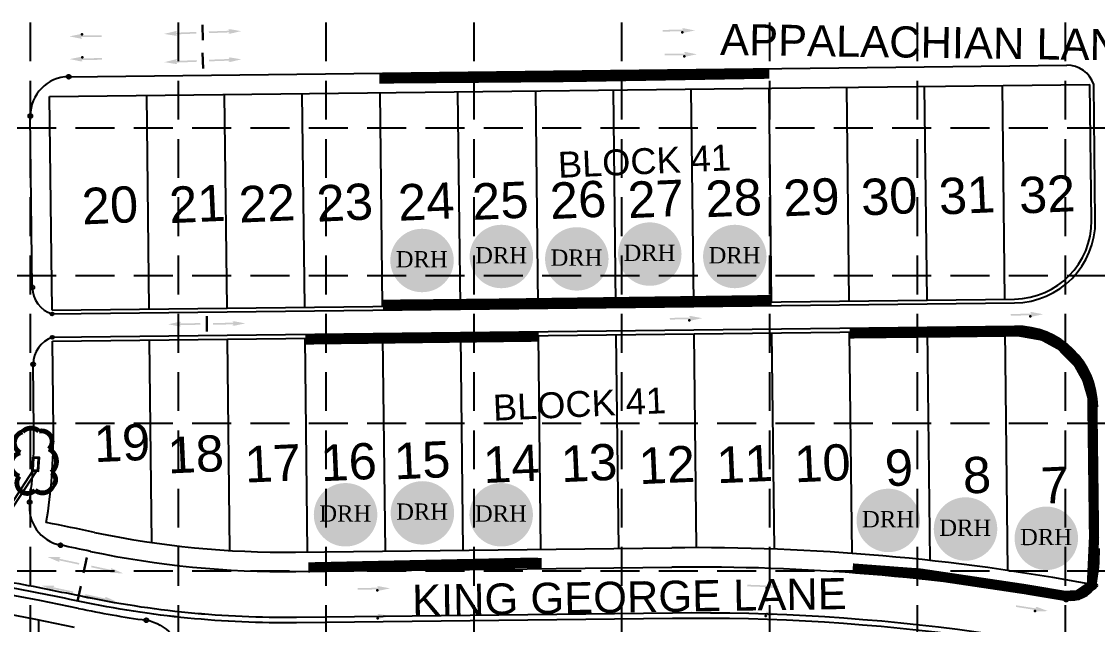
# Model space of a CAD drawing. Header units: feet. Extents: x 6037 to 11520, y 4436 to 7866.
# Drawn here: x 7918 to 8540, y 6719 to 7068 of the extents above; entities that cross this region are included whole.
import ezdxf
from ezdxf.enums import TextEntityAlignment as Align

# ---------------------------------------------------------------- set-up
doc = ezdxf.new("R2010")
doc.units = ezdxf.units.FT
doc.header["$LTSCALE"] = 0.4
doc.header["$MEASUREMENT"] = 0
doc.linetypes.add('DASHED2', pattern=[0.375, 0.25, -0.125])
doc.linetypes.add('HIDDEN', pattern=[0.375, 0.25, -0.125])
for name, color, linetype in [('1 BLOCK NUMBER', 7, 'Continuous'), ('1 DR HORTON LOT', 7, 'Continuous'), ('1 EROSION BLANKET', 84, 'Continuous'), ('1 LOT NUMBER', 7, 'Continuous'), ('1 STREET NAMES', 7, 'Continuous'), ('BASE', 7, 'Continuous'), ('grid', 254, 'HIDDEN'), ('LOTLINE', 7, 'Continuous'), ('PAVING', 7, 'Continuous'), ('ROW', 7, 'Continuous'), ('STORM', 7, 'Continuous'), ('STORM INLET', 7, 'Continuous')]:
    doc.layers.add(name, color=color, linetype=linetype)
doc.styles.add('DRHorton', font='dutcheb.ttf')
doc.styles.get("Standard").update_dxf_attribs({"font": 'ARIAL.TTF'})

# ---------------------------------------------------------------- blocks, each defined once
blk = doc.blocks.new('DRHorton')
h = blk.add_hatch(color=1)
h.paths.add_polyline_path([(78.7, 25.78, 1), (40.43, 25.78, 1)])
h.paths.add_polyline_path([(42.33, 17.91), (76.5, 17.91), (76.5, 34.87), (42.33, 34.87)], flags=24)
at = {"layer": 'BASE', "color": 176, "style": 'DRHorton'}
blk.add_text('DRH', height=9.814, dxfattribs=at).set_placement((59.39, 21.64), align=Align.CENTER)

msp = doc.modelspace()

# ---------------------------------------------------------------- hatches: boundary and pattern name
at = {"layer": 'PAVING', "linetype": 'Continuous', "lineweight": 30}
h = msp.add_hatch(color=256, dxfattribs=at)
edge = h.paths.add_edge_path()
edge.add_line((7953, 7058.35), (7952.38, 7059.03))
edge.add_line((7952.38, 7059.03), (7964.29, 7059.06))
edge.add_line((7964.29, 7059.06), (7964.28, 7060.03))
edge.add_line((7964.28, 7060.03), (7952.37, 7060))
edge.add_line((7952.37, 7060), (7952.98, 7060.56))
edge.add_line((7952.98, 7060.56), (7952.98, 7060.57))
edge.add_ellipse((7952.37, 7060.62), major_axis=(0.63, 0.002), ratio=0.285714, start_angle=342.81733, end_angle=484.72693)
edge.add_line((7952.02, 7060.76), (7952.02, 7060.76))
edge.add_line((7952.02, 7060.76), (7945.57, 7059.47))
edge.add_line((7945.57, 7059.47), (7952.02, 7058.16))
edge.add_line((7952.02, 7058.16), (7952.02, 7058.16))
edge.add_ellipse((7952.39, 7058.3), major_axis=(0.63, 0.002), ratio=0.285714, start_angle=234.16847, end_angle=374.49672)
edge.add_line((7953, 7058.35), (7953, 7058.35))
edge.add_line((7953, 7058.35), (7953, 7058.35))
h = msp.add_hatch(color=256, dxfattribs=at)
edge = h.paths.add_edge_path()
edge.add_line((8007.85, 7060.07), (8007.23, 7060.61))
edge.add_line((8007.23, 7060.61), (8019.13, 7061.06))
edge.add_line((8019.13, 7061.06), (8019.09, 7062.03))
edge.add_line((8019.09, 7062.03), (8007.19, 7061.58))
edge.add_line((8007.19, 7061.58), (8007.78, 7062.28))
edge.add_line((8007.78, 7062.28), (8007.79, 7062.29))
edge.add_ellipse((8007.17, 7062.31), major_axis=(0.63, 0.024), ratio=0.285714, start_angle=345.50328, end_angle=485.83153)
edge.add_line((8006.8, 7062.44), (8006.8, 7062.44))
edge.add_line((8006.8, 7062.44), (8000.41, 7060.87))
edge.add_line((8000.41, 7060.87), (8006.9, 7059.83))
edge.add_line((8006.9, 7059.83), (8006.9, 7059.83))
edge.add_ellipse((8007.26, 7060), major_axis=(0.63, 0.024), ratio=0.285714, start_angle=235.27307, end_angle=377.18267)
edge.add_line((8007.86, 7060.07), (8007.85, 7060.07))
edge.add_line((8007.85, 7060.07), (8007.85, 7060.07))
edge.add_line((8007.85, 7060.07), (8007.85, 7060.07))
h = msp.add_hatch(color=256, dxfattribs=at)
edge = h.paths.add_edge_path()
edge.add_line((8037.64, 7061.15), (8038.23, 7061.74))
edge.add_line((8038.23, 7061.74), (8026.32, 7061.32))
edge.add_line((8026.32, 7061.32), (8026.29, 7062.29))
edge.add_line((8026.29, 7062.29), (8038.19, 7062.71))
edge.add_line((8038.19, 7062.71), (8037.55, 7063.37))
edge.add_line((8037.55, 7063.37), (8037.55, 7063.37))
edge.add_ellipse((8038.16, 7063.44), major_axis=(-0.63, -0.022), ratio=0.285714, start_angle=-125.83153, end_angle=14.49672, ccw=False)
edge.add_line((8038.52, 7063.59), (8038.52, 7063.59))
edge.add_line((8038.52, 7063.59), (8045.01, 7062.49))
edge.add_line((8045.01, 7062.49), (8038.61, 7060.99))
edge.add_line((8038.61, 7060.99), (8038.61, 7060.99))
edge.add_ellipse((8038.24, 7061.12), major_axis=(-0.63, -0.022), ratio=0.285714, start_angle=-17.18267, end_angle=124.72693, ccw=False)
edge.add_line((8037.64, 7061.16), (8037.64, 7061.15))
edge.add_line((8037.64, 7061.15), (8037.64, 7061.15))
edge.add_line((8037.64, 7061.15), (8037.64, 7061.15))
h = msp.add_hatch(color=256, dxfattribs=at)
edge = h.paths.add_edge_path()
edge.add_line((8300.18, 7063.96), (8300.8, 7063.28))
edge.add_line((8300.8, 7063.28), (8288.89, 7063.22))
edge.add_line((8288.89, 7063.22), (8288.9, 7062.25))
edge.add_line((8288.9, 7062.25), (8300.8, 7062.31))
edge.add_line((8300.8, 7062.31), (8300.2, 7061.75))
edge.add_line((8300.2, 7061.75), (8300.2, 7061.75))
edge.add_ellipse((8300.81, 7061.7), major_axis=(-0.63, -0.003), ratio=0.285714, start_angle=342.81733, end_angle=484.72693)
edge.add_line((8301.16, 7061.55), (8301.16, 7061.55))
edge.add_line((8301.16, 7061.55), (8307.61, 7062.86))
edge.add_line((8307.61, 7062.86), (8301.15, 7064.16))
edge.add_line((8301.15, 7064.16), (8301.16, 7064.16))
edge.add_ellipse((8300.79, 7064.01), major_axis=(-0.63, -0.003), ratio=0.285714, start_angle=234.16847, end_angle=374.49672)
edge.add_line((8300.18, 7063.96), (8300.18, 7063.96))
edge.add_line((8300.18, 7063.96), (8300.18, 7063.96))
h = msp.add_hatch(color=256, dxfattribs=at)
edge = h.paths.add_edge_path()
edge.add_line((7953.21, 7045.16), (7952.59, 7045.84))
edge.add_line((7952.59, 7045.84), (7964.5, 7045.87))
edge.add_line((7964.5, 7045.87), (7964.49, 7046.84))
edge.add_line((7964.49, 7046.84), (7952.58, 7046.81))
edge.add_line((7952.58, 7046.81), (7953.19, 7047.37))
edge.add_line((7953.19, 7047.37), (7953.19, 7047.38))
edge.add_ellipse((7952.58, 7047.43), major_axis=(0.63, 0.002), ratio=0.285714, start_angle=342.81733, end_angle=484.72693)
edge.add_line((7952.23, 7047.57), (7952.23, 7047.57))
edge.add_line((7952.23, 7047.57), (7945.78, 7046.28))
edge.add_line((7945.78, 7046.28), (7952.23, 7044.97))
edge.add_line((7952.23, 7044.97), (7952.23, 7044.97))
edge.add_ellipse((7952.6, 7045.11), major_axis=(0.63, 0.002), ratio=0.285714, start_angle=234.16847, end_angle=374.49672)
edge.add_line((7953.21, 7045.16), (7953.21, 7045.16))
edge.add_line((7953.21, 7045.16), (7953.21, 7045.16))
h = msp.add_hatch(color=256, dxfattribs=at)
edge = h.paths.add_edge_path()
edge.add_line((8301.34, 7050.17), (8301.96, 7049.48))
edge.add_line((8301.96, 7049.48), (8290.05, 7049.42))
edge.add_line((8290.05, 7049.42), (8290.06, 7048.45))
edge.add_line((8290.06, 7048.45), (8301.97, 7048.52))
edge.add_line((8301.97, 7048.52), (8301.37, 7047.95))
edge.add_line((8301.37, 7047.95), (8301.37, 7047.95))
edge.add_ellipse((8301.97, 7047.9), major_axis=(-0.63, -0.003), ratio=0.285714, start_angle=342.81733, end_angle=484.72693)
edge.add_line((8302.33, 7047.75), (8302.33, 7047.75))
edge.add_line((8302.33, 7047.75), (8308.77, 7049.07))
edge.add_line((8308.77, 7049.07), (8302.32, 7050.36))
edge.add_line((8302.32, 7050.36), (8302.32, 7050.36))
edge.add_ellipse((8301.95, 7050.21), major_axis=(-0.63, -0.003), ratio=0.285714, start_angle=234.16847, end_angle=374.49672)
edge.add_line((8301.34, 7050.16), (8301.34, 7050.17))
edge.add_line((8301.34, 7050.17), (8301.34, 7050.17))
h = msp.add_hatch(color=256, dxfattribs=at)
edge = h.paths.add_edge_path()
edge.add_line((8007.98, 7043.72), (8007.35, 7044.26))
edge.add_line((8007.35, 7044.26), (8019.26, 7044.71))
edge.add_line((8019.26, 7044.71), (8019.22, 7045.68))
edge.add_line((8019.22, 7045.68), (8007.32, 7045.23))
edge.add_line((8007.32, 7045.23), (8007.91, 7045.94))
edge.add_line((8007.91, 7045.94), (8007.91, 7045.94))
edge.add_ellipse((8007.3, 7045.96), major_axis=(0.63, 0.024), ratio=0.285714, start_angle=345.50328, end_angle=485.83153)
edge.add_line((8006.93, 7046.09), (8006.93, 7046.09))
edge.add_line((8006.93, 7046.09), (8000.54, 7044.52))
edge.add_line((8000.54, 7044.52), (8007.03, 7043.49))
edge.add_line((8007.03, 7043.49), (8007.03, 7043.49))
edge.add_ellipse((8007.38, 7043.65), major_axis=(0.63, 0.024), ratio=0.285714, start_angle=235.27307, end_angle=377.18267)
edge.add_line((8007.98, 7043.72), (8007.98, 7043.72))
edge.add_line((8007.98, 7043.72), (8007.98, 7043.72))
edge.add_line((8007.98, 7043.72), (8007.98, 7043.72))
h = msp.add_hatch(color=256, dxfattribs=at)
edge = h.paths.add_edge_path()
edge.add_line((8037.77, 7044.81), (8038.35, 7045.39))
edge.add_line((8038.35, 7045.39), (8026.45, 7044.98))
edge.add_line((8026.45, 7044.98), (8026.42, 7045.94))
edge.add_line((8026.42, 7045.94), (8038.32, 7046.36))
edge.add_line((8038.32, 7046.36), (8037.68, 7047.02))
edge.add_line((8037.68, 7047.02), (8037.68, 7047.02))
edge.add_ellipse((8038.28, 7047.09), major_axis=(-0.63, -0.022), ratio=0.285714, start_angle=-125.83153, end_angle=14.49672, ccw=False)
edge.add_line((8038.65, 7047.25), (8038.65, 7047.24))
edge.add_line((8038.65, 7047.24), (8045.14, 7046.14))
edge.add_line((8045.14, 7046.14), (8038.73, 7044.64))
edge.add_line((8038.73, 7044.64), (8038.73, 7044.64))
edge.add_ellipse((8038.37, 7044.78), major_axis=(-0.63, -0.022), ratio=0.285714, start_angle=-17.18267, end_angle=124.72693, ccw=False)
edge.add_line((8037.77, 7044.81), (8037.77, 7044.81))
edge.add_line((8037.77, 7044.81), (8037.77, 7044.81))
edge.add_line((8037.77, 7044.81), (8037.77, 7044.81))
h = msp.add_hatch(color=256, dxfattribs=at)
edge = h.paths.add_edge_path()
edge.add_line((8501.61, 6899.54), (8502.24, 6898.87))
edge.add_line((8502.24, 6898.87), (8490.33, 6898.67))
edge.add_line((8490.33, 6898.67), (8490.35, 6897.7))
edge.add_line((8490.35, 6897.7), (8502.25, 6897.9))
edge.add_line((8502.25, 6897.9), (8501.66, 6897.33))
edge.add_line((8501.66, 6897.33), (8501.66, 6897.33))
edge.add_ellipse((8502.26, 6897.28), major_axis=(-0.63, -0.01), ratio=0.285714, start_angle=342.81733, end_angle=484.72693)
edge.add_line((8502.62, 6897.14), (8502.62, 6897.14))
edge.add_line((8502.62, 6897.14), (8509.05, 6898.52))
edge.add_line((8509.05, 6898.52), (8502.58, 6899.75))
edge.add_line((8502.58, 6899.75), (8502.58, 6899.75))
edge.add_ellipse((8502.22, 6899.59), major_axis=(-0.63, -0.01), ratio=0.285714, start_angle=234.16847, end_angle=374.49672)
edge.add_line((8501.61, 6899.54), (8501.61, 6899.54))
edge.add_line((8501.61, 6899.54), (8501.61, 6899.54))
h = msp.add_hatch(color=256, dxfattribs=at)
edge = h.paths.add_edge_path()
edge.add_line((8010.19, 6891.72), (8009.57, 6892.28))
edge.add_line((8009.57, 6892.28), (8021.48, 6892.43))
edge.add_line((8021.48, 6892.43), (8021.47, 6893.4))
edge.add_line((8021.47, 6893.4), (8009.56, 6893.25))
edge.add_line((8009.56, 6893.25), (8010.17, 6893.94))
edge.add_line((8010.17, 6893.94), (8010.17, 6893.94))
edge.add_ellipse((8009.56, 6893.98), major_axis=(0.63, 0.008), ratio=0.285714, start_angle=345.50328, end_angle=485.83153)
edge.add_line((8009.19, 6894.12), (8009.19, 6894.11))
edge.add_line((8009.19, 6894.11), (8002.76, 6892.7))
edge.add_line((8002.76, 6892.7), (8009.23, 6891.51))
edge.add_line((8009.23, 6891.51), (8009.23, 6891.51))
edge.add_ellipse((8009.59, 6891.66), major_axis=(0.63, 0.008), ratio=0.285714, start_angle=235.27307, end_angle=377.18267)
edge.add_line((8010.19, 6891.72), (8010.19, 6891.72))
edge.add_line((8010.19, 6891.72), (8010.19, 6891.72))
edge.add_line((8010.19, 6891.72), (8010.19, 6891.72))
h = msp.add_hatch(color=256, dxfattribs=at)
edge = h.paths.add_edge_path()
edge.add_line((8039.99, 6892.06), (8040.59, 6892.63))
edge.add_line((8040.59, 6892.63), (8028.68, 6892.51))
edge.add_line((8028.68, 6892.51), (8028.67, 6893.48))
edge.add_line((8028.67, 6893.48), (8040.58, 6893.6))
edge.add_line((8040.58, 6893.6), (8039.96, 6894.27))
edge.add_line((8039.96, 6894.27), (8039.95, 6894.28))
edge.add_ellipse((8040.56, 6894.33), major_axis=(-0.63, -0.006), ratio=0.285714, start_angle=-125.83153, end_angle=14.49672, ccw=False)
edge.add_line((8040.93, 6894.48), (8040.93, 6894.47))
edge.add_line((8040.93, 6894.47), (8047.39, 6893.21))
edge.add_line((8047.39, 6893.21), (8040.95, 6891.87))
edge.add_line((8040.95, 6891.87), (8040.95, 6891.87))
edge.add_ellipse((8040.59, 6892.01), major_axis=(-0.63, -0.006), ratio=0.285714, start_angle=-17.18267, end_angle=124.72693, ccw=False)
edge.add_line((8039.99, 6892.06), (8039.99, 6892.06))
edge.add_line((8039.99, 6892.06), (8039.99, 6892.06))
edge.add_line((8039.99, 6892.06), (8039.99, 6892.06))
h = msp.add_hatch(color=256, dxfattribs=at)
edge = h.paths.add_edge_path()
edge.add_line((8304.31, 6897.27), (8304.93, 6896.6))
edge.add_line((8304.93, 6896.6), (8293.03, 6896.4))
edge.add_line((8293.03, 6896.4), (8293.05, 6895.43))
edge.add_line((8293.05, 6895.43), (8304.95, 6895.63))
edge.add_line((8304.95, 6895.63), (8304.36, 6895.06))
edge.add_line((8304.36, 6895.06), (8304.36, 6895.05))
edge.add_ellipse((8304.96, 6895.01), major_axis=(-0.63, -0.01), ratio=0.285714, start_angle=342.81733, end_angle=484.72693)
edge.add_line((8305.32, 6894.87), (8305.32, 6894.87))
edge.add_line((8305.32, 6894.87), (8311.75, 6896.25))
edge.add_line((8311.75, 6896.25), (8305.28, 6897.47))
edge.add_line((8305.28, 6897.47), (8305.28, 6897.48))
edge.add_ellipse((8304.91, 6897.32), major_axis=(-0.63, -0.01), ratio=0.285714, start_angle=234.16847, end_angle=374.49672)
edge.add_line((8304.31, 6897.27), (8304.31, 6897.27))
edge.add_line((8304.31, 6897.27), (8304.31, 6897.27))
h = msp.add_hatch(color=256, dxfattribs=at)
edge = h.paths.add_edge_path()
edge.add_line((7939.99, 6755.32), (7939.52, 6756))
edge.add_line((7939.52, 6756), (7951.16, 6753.51))
edge.add_line((7951.16, 6753.51), (7951.37, 6754.45))
edge.add_line((7951.37, 6754.45), (7939.72, 6756.95))
edge.add_line((7939.72, 6756.95), (7940.47, 6757.49))
edge.add_line((7940.47, 6757.49), (7940.47, 6757.49))
edge.add_ellipse((7939.88, 6757.66), major_axis=(0.616, -0.132), ratio=0.285714, start_angle=345.50328, end_angle=485.83153)
edge.add_line((7939.55, 6757.88), (7939.55, 6757.88))
edge.add_line((7939.55, 6757.88), (7932.97, 6757.93))
edge.add_line((7932.97, 6757.93), (7939.01, 6755.33))
edge.add_line((7939.01, 6755.33), (7939.01, 6755.33))
edge.add_ellipse((7939.39, 6755.4), major_axis=(0.616, -0.132), ratio=0.285714, start_angle=235.27307, end_angle=377.18267)
edge.add_line((7939.99, 6755.32), (7939.99, 6755.32))
edge.add_line((7939.99, 6755.32), (7939.99, 6755.32))
edge.add_line((7939.99, 6755.32), (7939.99, 6755.32))
h = msp.add_hatch(color=256, dxfattribs=at)
edge = h.paths.add_edge_path()
edge.add_line((7969.13, 6749.04), (7969.84, 6749.46))
edge.add_line((7969.84, 6749.46), (7958.2, 6751.99))
edge.add_line((7958.2, 6751.99), (7958.41, 6752.93))
edge.add_line((7958.41, 6752.93), (7970.04, 6750.4))
edge.add_line((7970.04, 6750.4), (7969.58, 6751.2))
edge.add_line((7969.58, 6751.2), (7969.58, 6751.21))
edge.add_ellipse((7970.19, 6751.12), major_axis=(-0.616, 0.134), ratio=0.285714, start_angle=-125.83153, end_angle=14.49672, ccw=False)
edge.add_line((7970.58, 6751.18), (7970.58, 6751.18))
edge.add_line((7970.58, 6751.18), (7976.6, 6748.52))
edge.add_line((7976.6, 6748.52), (7970.02, 6748.64))
edge.add_line((7970.02, 6748.64), (7970.02, 6748.64))
edge.add_ellipse((7969.7, 6748.86), major_axis=(-0.616, 0.134), ratio=0.285714, start_angle=-17.18267, end_angle=124.72693, ccw=False)
edge.add_line((7969.13, 6749.04), (7969.13, 6749.04))
edge.add_line((7969.13, 6749.04), (7969.13, 6749.04))
edge.add_line((7969.13, 6749.04), (7969.13, 6749.04))
h = msp.add_hatch(color=256, dxfattribs=at)
edge = h.paths.add_edge_path()
edge.add_line((7936.43, 6738.83), (7935.96, 6739.5))
edge.add_line((7935.96, 6739.5), (7947.6, 6737.01))
edge.add_line((7947.6, 6737.01), (7947.81, 6737.96))
edge.add_line((7947.81, 6737.96), (7936.16, 6740.45))
edge.add_line((7936.16, 6740.45), (7936.91, 6740.99))
edge.add_line((7936.91, 6740.99), (7936.91, 6740.99))
edge.add_ellipse((7936.32, 6741.16), major_axis=(0.616, -0.132), ratio=0.285714, start_angle=345.50328, end_angle=485.83153)
edge.add_line((7935.99, 6741.38), (7935.99, 6741.38))
edge.add_line((7935.99, 6741.38), (7929.41, 6741.43))
edge.add_line((7929.41, 6741.43), (7935.45, 6738.83))
edge.add_line((7935.45, 6738.83), (7935.45, 6738.83))
edge.add_ellipse((7935.83, 6738.9), major_axis=(0.616, -0.132), ratio=0.285714, start_angle=235.27307, end_angle=377.18267)
edge.add_line((7936.43, 6738.83), (7936.43, 6738.83))
edge.add_line((7936.43, 6738.83), (7936.43, 6738.83))
edge.add_line((7936.43, 6738.83), (7936.43, 6738.83))
h = msp.add_hatch(color=256, dxfattribs=at)
edge = h.paths.add_edge_path()
edge.add_line((7965.57, 6732.54), (7966.28, 6732.96))
edge.add_line((7966.28, 6732.96), (7954.64, 6735.49))
edge.add_line((7954.64, 6735.49), (7954.85, 6736.44))
edge.add_line((7954.85, 6736.44), (7966.48, 6733.91))
edge.add_line((7966.48, 6733.91), (7966.02, 6734.71))
edge.add_line((7966.02, 6734.71), (7966.02, 6734.71))
edge.add_ellipse((7966.63, 6734.62), major_axis=(-0.616, 0.134), ratio=0.285714, start_angle=-125.83153, end_angle=14.49672, ccw=False)
edge.add_line((7967.02, 6734.69), (7967.02, 6734.68))
edge.add_line((7967.02, 6734.68), (7973.04, 6732.02))
edge.add_line((7973.04, 6732.02), (7966.46, 6732.14))
edge.add_line((7966.46, 6732.14), (7966.46, 6732.14))
edge.add_ellipse((7966.14, 6732.36), major_axis=(-0.616, 0.134), ratio=0.285714, start_angle=-17.18267, end_angle=124.72693, ccw=False)
edge.add_line((7965.57, 6732.54), (7965.57, 6732.54))
edge.add_line((7965.57, 6732.54), (7965.57, 6732.54))
edge.add_line((7965.57, 6732.54), (7965.57, 6732.54))
h = msp.add_hatch(color=256, dxfattribs=at)
edge = h.paths.add_edge_path()
edge.add_line((8123.74, 6740.81), (8124.37, 6740.13))
edge.add_line((8124.37, 6740.13), (8112.46, 6739.98))
edge.add_line((8112.46, 6739.98), (8112.48, 6739.01))
edge.add_line((8112.48, 6739.01), (8124.38, 6739.16))
edge.add_line((8124.38, 6739.16), (8123.79, 6738.59))
edge.add_line((8123.79, 6738.59), (8123.78, 6738.59))
edge.add_ellipse((8124.39, 6738.55), major_axis=(-0.63, -0.008), ratio=0.285714, start_angle=342.81733, end_angle=484.72693)
edge.add_line((8124.75, 6738.4), (8124.75, 6738.4))
edge.add_line((8124.75, 6738.4), (8131.18, 6739.76))
edge.add_line((8131.18, 6739.76), (8124.72, 6741.01))
edge.add_line((8124.72, 6741.01), (8124.72, 6741.01))
edge.add_ellipse((8124.35, 6740.86), major_axis=(-0.63, -0.008), ratio=0.285714, start_angle=234.16847, end_angle=374.49672)
edge.add_line((8123.74, 6740.81), (8123.74, 6740.81))
edge.add_line((8123.74, 6740.81), (8123.74, 6740.81))
h = msp.add_hatch(color=256, dxfattribs=at)
edge = h.paths.add_edge_path()
edge.add_line((8349.12, 6742.16), (8349.71, 6741.46))
edge.add_line((8349.71, 6741.46), (8337.81, 6741.9))
edge.add_line((8337.81, 6741.9), (8337.78, 6740.93))
edge.add_line((8337.78, 6740.93), (8349.67, 6740.49))
edge.add_line((8349.67, 6740.49), (8349.05, 6739.95))
edge.add_line((8349.05, 6739.95), (8349.05, 6739.95))
edge.add_ellipse((8349.65, 6739.87), major_axis=(-0.63, 0.023), ratio=0.285714, start_angle=342.81733, end_angle=484.72693)
edge.add_line((8350, 6739.71), (8350, 6739.71))
edge.add_line((8350, 6739.71), (8356.49, 6740.75))
edge.add_line((8356.49, 6740.75), (8350.1, 6742.32))
edge.add_line((8350.1, 6742.32), (8350.1, 6742.32))
edge.add_ellipse((8349.73, 6742.19), major_axis=(-0.63, 0.023), ratio=0.285714, start_angle=234.16847, end_angle=374.49672)
edge.add_line((8349.12, 6742.16), (8349.12, 6742.16))
edge.add_line((8349.12, 6742.16), (8349.12, 6742.16))
h = msp.add_hatch(color=256, dxfattribs=at)
edge = h.paths.add_edge_path()
edge.add_line((8504.68, 6728.9), (8505.19, 6728.12))
edge.add_line((8505.19, 6728.12), (8493.42, 6729.97))
edge.add_line((8493.42, 6729.97), (8493.28, 6729.01))
edge.add_line((8493.28, 6729.01), (8505.04, 6727.17))
edge.add_line((8505.04, 6727.17), (8504.35, 6726.71))
edge.add_line((8504.35, 6726.71), (8504.35, 6726.7))
edge.add_ellipse((8504.94, 6726.56), major_axis=(-0.623, 0.098), ratio=0.285714, start_angle=342.81733, end_angle=484.72693)
edge.add_line((8505.27, 6726.36), (8505.27, 6726.36))
edge.add_line((8505.27, 6726.36), (8511.84, 6726.62))
edge.add_line((8511.84, 6726.62), (8505.68, 6728.93))
edge.add_line((8505.68, 6728.93), (8505.68, 6728.93))
edge.add_ellipse((8505.29, 6728.84), major_axis=(-0.623, 0.098), ratio=0.285714, start_angle=234.16847, end_angle=374.49672)
edge.add_line((8504.68, 6728.89), (8504.68, 6728.9))
edge.add_line((8504.68, 6728.9), (8504.68, 6728.9))
h = msp.add_hatch(color=256, dxfattribs=at)
edge = h.paths.add_edge_path()
edge.add_line((8124, 6724.7), (8124.63, 6724.03))
edge.add_line((8124.63, 6724.03), (8112.72, 6723.88))
edge.add_line((8112.72, 6723.88), (8112.74, 6722.91))
edge.add_line((8112.74, 6722.91), (8124.64, 6723.06))
edge.add_line((8124.64, 6723.06), (8124.04, 6722.49))
edge.add_line((8124.04, 6722.49), (8124.04, 6722.49))
edge.add_ellipse((8124.64, 6722.44), major_axis=(-0.63, -0.008), ratio=0.285714, start_angle=342.81733, end_angle=484.72693)
edge.add_line((8125.01, 6722.3), (8125, 6722.3))
edge.add_line((8125, 6722.3), (8131.44, 6723.66))
edge.add_line((8131.44, 6723.66), (8124.98, 6724.91))
edge.add_line((8124.98, 6724.91), (8124.98, 6724.91))
edge.add_ellipse((8124.61, 6724.76), major_axis=(-0.63, -0.008), ratio=0.285714, start_angle=234.16847, end_angle=374.49672)
edge.add_line((8124, 6724.7), (8124, 6724.7))
edge.add_line((8124, 6724.7), (8124, 6724.7))
h = msp.add_hatch(color=256, dxfattribs=at)
edge = h.paths.add_edge_path()
edge.add_line((8348.58, 6726.07), (8349.17, 6725.36))
edge.add_line((8349.17, 6725.36), (8337.27, 6725.8))
edge.add_line((8337.27, 6725.8), (8337.24, 6724.83))
edge.add_line((8337.24, 6724.83), (8349.13, 6724.39))
edge.add_line((8349.13, 6724.39), (8348.51, 6723.85))
edge.add_line((8348.51, 6723.85), (8348.51, 6723.85))
edge.add_ellipse((8349.11, 6723.78), major_axis=(-0.63, 0.023), ratio=0.285714, start_angle=342.81733, end_angle=484.72693)
edge.add_line((8349.46, 6723.62), (8349.46, 6723.62))
edge.add_line((8349.46, 6723.62), (8355.95, 6724.66))
edge.add_line((8355.95, 6724.66), (8349.56, 6726.22))
edge.add_line((8349.56, 6726.22), (8349.56, 6726.22))
edge.add_ellipse((8349.19, 6726.09), major_axis=(-0.63, 0.023), ratio=0.285714, start_angle=234.16847, end_angle=374.49672)
edge.add_line((8348.58, 6726.07), (8348.58, 6726.07))
edge.add_line((8348.58, 6726.07), (8348.58, 6726.07))

# ---------------------------------------------------------------- linework, layer by layer
at = {"layer": '1 EROSION BLANKET', "const_width": 5.92}
for points in [[(8124.88, 7035.05), (8235.33, 7035.92), (8350.62, 7037.87)], [(8351.95, 6906.72), (8197.89, 6904.72), (8127.02, 6904)], [(8082.12, 6883.9), (8211.27, 6885.49), (8217.18, 6885.55)], [(8397.12, 6887.41), (8455.65, 6888.02), (8494.98, 6888.51), (8508.91, 6886.03), (8519.37, 6880.31), (8529.33, 6870.11), (8534.41, 6861.02), (8537.5, 6850.43), (8538.5, 6769.15), (8537.2, 6741.42), (8528.9, 6735.72), (8521.38, 6735.46), (8498.32, 6739.34), (8438.26, 6748.3), (8398.83, 6751.27)], [(8218.8, 6754.49), (8207.29, 6754.51), (8083.87, 6751.9)]]:
    msp.add_lwpolyline(points, dxfattribs=at)
at = {"layer": 'BASE', "color": 170, "const_width": 2.8}
msp.add_lwpolyline([(7933.78, 6820.5, 0.520567), (7933.78, 6820.5, 0.765195), (7928.02, 6830.78, 0.417879), (7918.49, 6830.42, 0.6649), (7917.19, 6818.33, 0.744833), (7916.66, 6804.73, 0.975642), (7925.75, 6796.67, 0.520567), (7936.16, 6799.24, 0.520567), (7935.12, 6806.92, 0.540264), (7933.78, 6820.5)], format="xyb", close=True, dxfattribs=at)
at = {"layer": 'grid', "color": 252, "linetype": 'DASHED2', "ltscale": 225}
for p, q in [((7922.99, 7776.26), (7922.99, 4782.14)), ((8008.53, 7776.26), (8008.53, 4782.14)), ((8094.06, 7776.26), (8094.06, 4782.14)), ((8179.6, 7776.26), (8179.6, 4782.14)), ((8265.13, 7776.26), (8265.13, 4782.14)), ((8350.67, 7776.26), (8350.67, 4782.14)), ((8436.2, 7776.26), (8436.2, 4782.14)), ((8521.74, 7776.26), (8521.74, 4782.14)), ((6126.74, 7006.44), (11429.95, 7006.44)), ((6126.74, 6920.91), (11429.95, 6920.91)), ((6126.74, 6835.37), (11429.95, 6835.37)), ((6126.74, 6749.84), (11429.95, 6749.84))]:
    msp.add_line(p, q, dxfattribs=at)
at = {"layer": 'LOTLINE'}
for p, q in [((8306.85, 6905.2), (8305.43, 7028.96)), ((8351.86, 6905.72), (8350.43, 7029.48)), ((8396.86, 6906.24), (8395.44, 7030)), ((8441.87, 6906.75), (8440.45, 7030.52)), ((8486.88, 6907.27), (8485.45, 7031.04)), ((7991.81, 6901.57), (7990.39, 7025.34)), ((8036.82, 6902.09), (8035.4, 7025.86)), ((8081.83, 6902.61), (8080.4, 7026.37)), ((8126.83, 6903.13), (8125.41, 7026.89)), ((8171.84, 6903.64), (8170.41, 7027.41)), ((8216.84, 6904.16), (8215.42, 7027.93)), ((8261.85, 6904.68), (8260.42, 7028.45)), ((8173.47, 6761.88), (8172.04, 6885.64)), ((8218.47, 6762.4), (8217.05, 6886.16)), ((8263.48, 6762.91), (8262.06, 6886.68)), ((8308.49, 6763.35), (8307.06, 6887.2)), ((8353.51, 6762.52), (8352.07, 6887.71)), ((8398.55, 6760.05), (8397.07, 6888.23)), ((8443.61, 6755.92), (8442.08, 6888.75)), ((8488.69, 6750.11), (8487.08, 6889.27)), ((7993.37, 6766.3), (7992.02, 6883.57)), ((8038.44, 6761.68), (8037.03, 6884.09)), ((8083.46, 6760.84), (8082.03, 6884.61)), ((8128.46, 6761.36), (8127.04, 6885.12)), ((7929.26, 6602.9), (7928, 6721.35))]:
    msp.add_line(p, q, dxfattribs=at)
at = {"layer": 'PAVING', "linetype": 'Continuous', "lineweight": 30}
for p, q in [((8022.57, 7066.17), (8022.85, 7057.18)), ((8022.7, 7049.83), (8022.98, 7040.83)), ((8025.05, 6897.45), (8025.1, 6888.45)), ((7955.75, 6757.61), (7953.81, 6748.82)), ((7952.19, 6741.12), (7950.25, 6732.33))]:
    msp.add_line(p, q, dxfattribs=at)
at = {"layer": 'PAVING'}
for p, q in [((7945.25, 7036.07), (8522.69, 7042.72)), ((8539.24, 6952.89), (8538.33, 7031.65)), ((7924.15, 6914.05), (7923.01, 7013.31)), ((7935.58, 6898.67), (8492.53, 6905.09)), ((7935.74, 6885.17), (8492.68, 6891.58)), ((7925.1, 6831.58), (7924.67, 6869.53)), ((8076.65, 6749.51), (8294.28, 6752.01))]:
    msp.add_line(p, q, dxfattribs=at)
for centre, radius in [((7945.25, 7036.07), 1.13), ((7923.01, 7013.31), 1.13), ((7924.15, 6914.05), 1.13), ((7935.58, 6898.67), 0.844), ((7935.74, 6885.17), 0.844), ((7924.67, 6869.53), 1.13), ((7922.64, 6789.72), 1.13), ((7940.54, 6764.75), 1.13), ((8539.51, 6741.5), 0.844), ((8522.33, 6733.24), 1.13), ((7990.11, 6721.3), 1.13)]:
    msp.add_circle(centre, radius, dxfattribs=at)
for centre, radius, start, end in [((8522.88, 7026.4), 16.32, 18.73961, 90.6596), ((7945.51, 7013.57), 22.5, 90.6596, 180.6596), ((8491.98, 6952.34), 47.26, 270.6596, 0.6596), ((7940.47, 6914.24), 16.32, 180.6596, 252.57959), ((8493.23, 6844.33), 47.26, 0.6596, 90.6596), ((7940.98, 6869.72), 16.32, 108.73961, 180.6596), ((7626.94, 6828.14), 298.18, 352.59589, 0.6596), ((7944.95, 6786.82), 22.5, 172.59589, 258.69632), ((7606.41, 5093.12), 1670.94, 78.10232, 90.6596), ((7606.41, 5093.12), 1704.7, 78.10232, 78.69632), ((8070.36, 7295.2), 545.73, 258.10232, 270.6596), ((8435.66, 6761.57), 105.77, 349.06469, 0.6596), ((8308.36, 5528.99), 1223.11, 79.92519, 90.6596), ((8525.18, 6749.3), 16.32, 259.92519, 331.45817), ((8070.36, 7295.2), 579.49, 258.10232, 262.03946)]:
    msp.add_arc(centre, radius, start, end, dxfattribs=at)
at = {"layer": 'PAVING', "extrusion": (0, 0, -1)}
msp.add_arc((-7986.99, 6699.01), 22.5, 97.96054, 184.20958, dxfattribs=at)
at = {"layer": 'PAVING', "linetype": 'Continuous', "lineweight": 30}
for p in [(7952.98, 7060.56), (8300.2, 7061.75), (8301.37, 7047.95), (7953.19, 7047.37), (8304.36, 6895.06), (8501.66, 6897.33), (8123.79, 6738.59), (8349.05, 6739.95), (8348.51, 6723.85), (8504.35, 6726.71), (8124.04, 6722.49)]:
    msp.add_point(p, dxfattribs=at)
at = {"layer": 'ROW'}
for p, q in [((7934.13, 7024.69), (8536.08, 7031.62)), ((8536.99, 6952.86), (8536.08, 7031.62)), ((7935.56, 6900.92), (7934.13, 7024.69)), ((7935.56, 6900.92), (8492.5, 6907.34)), ((7935.76, 6882.92), (8492.71, 6889.33)), ((7936.35, 6831.71), (7935.76, 6882.92)), ((8539.18, 6762.76), (8538.23, 6844.85)), ((8076.52, 6760.76), (8294.15, 6763.27))]:
    msp.add_line(p, q, dxfattribs=at)
for centre, radius, start, end in [((8491.98, 6952.34), 45.01, 270.6596, 0.6596), ((8493.23, 6844.33), 45.01, 0.6596, 90.6596), ((7626.94, 6828.14), 309.43, 350.6453, 0.6596), ((7606.41, 5093.12), 1715.95, 78.10232, 79.05322), ((8070.36, 7295.2), 534.48, 258.10232, 270.6596), ((8308.36, 5528.99), 1234.36, 79.3113, 90.6596), ((8435.66, 6761.57), 103.52, 349.06469, 0.6596), ((7606.41, 5093.12), 1659.69, 78.10232, 90.6596)]:
    msp.add_arc(centre, radius, start, end, dxfattribs=at)
at = {"layer": 'STORM', "color": 5}
for p, q in [((7899.2, 6769), (7924.56, 6807.84)), ((7899.91, 6767.01), (7926.51, 6807.73))]:
    msp.add_line(p, q, dxfattribs=at)
at = {"layer": 'STORM', "color": 5, "flags": 128}
for points in [[(8642.62, 6677.88, 0.073793), (8294.59, 6725.43), (8076.95, 6722.93, -0.054846), (7952.37, 6735.18, 0.006713), (7908.16, 6743.88)], [(8641.76, 6674.9, 0.073793), (8294.63, 6722.34), (8076.99, 6719.83, -0.054846), (7951.74, 6732.16, 0.007228), (7904.21, 6741.45)]]:
    msp.add_lwpolyline(points, format="xyb", dxfattribs=at)
at = {"layer": 'STORM', "color": 5, "extrusion": (0, 0, -1)}
for radius in [575.41, 572.31]:
    msp.add_arc((-8070.36, 7295.2), radius, 269.3404, 281.89768, dxfattribs=at)
at = {"layer": 'STORM INLET', "flags": 128}
for points in [[(7924.33, 6815.74), (7923.9, 6807.88), (7927.83, 6807.66), (7928.26, 6815.53)], [(7924.86, 6815.15), (7924.49, 6808.41), (7927.3, 6808.25), (7927.67, 6814.99)]]:
    msp.add_lwpolyline(points, close=True, dxfattribs=at)

# ---------------------------------------------------------------- block references
at = {"layer": '1 DR HORTON LOT', "xscale": 0.9600000000000364, "yscale": 0.9600000000000364, "zscale": 0.96}
for p in [(8092.47, 6904.9), (8138.41, 6907.22), (8182.03, 6905.83), (8224.26, 6908.61), (8273.45, 6907.22), (8048.23, 6757.64), (8092.7, 6758.74), (8138.28, 6757.64), (8362.27, 6754.36), (8406.95, 6749.4), (8453.7, 6744.02)]:
    msp.add_blockref('DRHorton', p, dxfattribs=at)

# ---------------------------------------------------------------- texts
at = {"layer": '1 BLOCK NUMBER'}
for p in [(8228.29, 6984.98), (8190.7, 6844.34)]:
    msp.add_text('BLOCK 41', height=15, rotation=2.5387, dxfattribs=at).set_placement(p, align=Align.MIDDLE_LEFT)
at = {"layer": '1 LOT NUMBER', "color": 7}
for s, p in [('32', (8495, 6967.29)), ('20', (7952.78, 6960.98)), ('21', (8003.33, 6961.74)), ('22', (8043.61, 6962.05)), ('23', (8088.61, 6962.57)), ('24', (8135.75, 6963.11)), ('25', (8178.62, 6963.61)), ('26', (8223.63, 6964.12)), ('27', (8268.64, 6964.64)), ('28', (8313.64, 6965.16)), ('29', (8358.65, 6965.68)), ('30', (8403.65, 6966.2)), ('31', (8448.66, 6966.71)), ('19', (7959.78, 6823.33)), ('18', (8002.37, 6816.78)), ('17', (8046.98, 6811.47)), ('16', (8090.85, 6812.28)), ('15', (8133.41, 6813.34)), ('13', (8229.98, 6811.75)), ('10', (8365.02, 6811.63)), ('14', (8184.98, 6811.23)), ('12', (8275.01, 6810.59)), ('11', (8320.01, 6811.11)), ('9', (8417.48, 6809.33)), ('8', (8462.54, 6805.08)), ('7', (8507.62, 6799.18))]:
    msp.add_text(s, height=21, rotation=2.5387, dxfattribs=at).set_placement(p, align=Align.MIDDLE_LEFT)
at = {"layer": '1 STREET NAMES', "color": 7}
for s, rotation, p in [('APPALACHIAN LANE', 359.20061, (8322.16, 7057.71)), ('KING GEORGE LANE', 0.91854, (8143.89, 6732.79))]:
    msp.add_text(s, height=18, rotation=rotation, dxfattribs=at).set_placement(p, align=Align.MIDDLE_LEFT)

doc.saveas('drawing.dxf')
